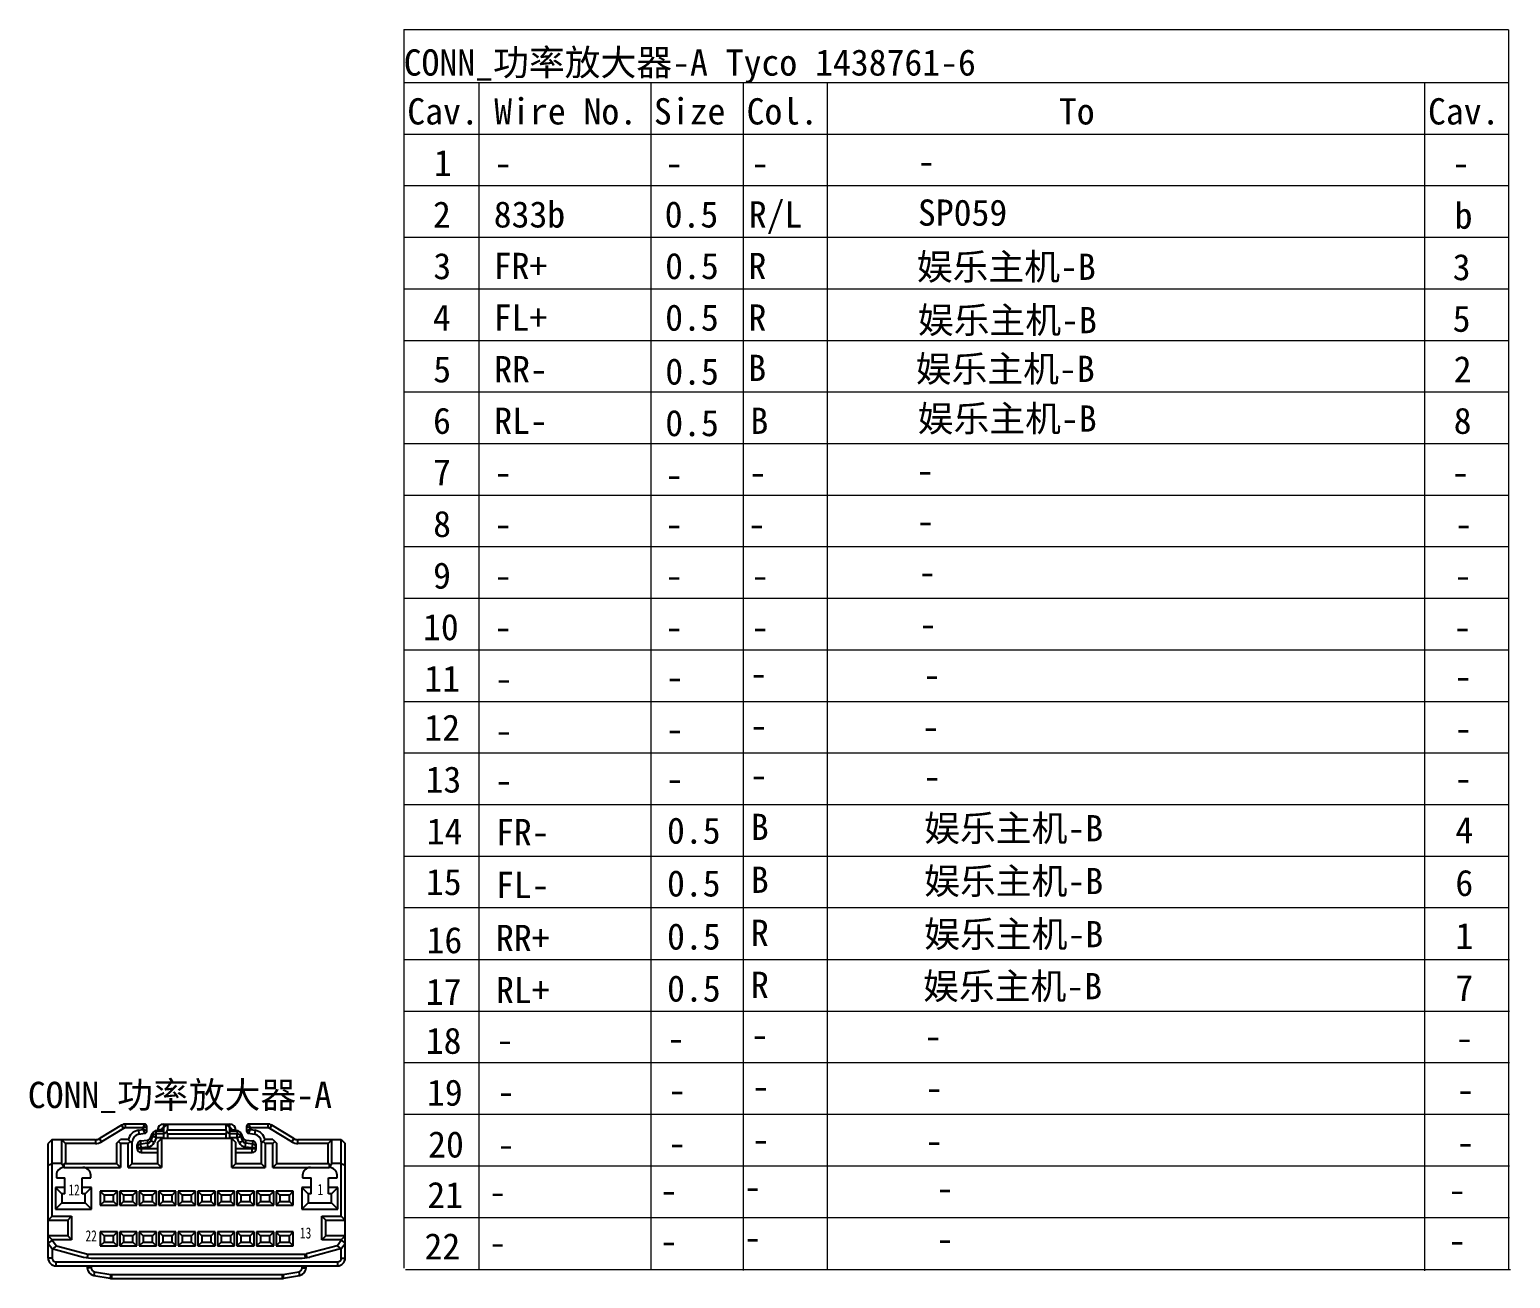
# Model space of a CAD drawing. Header units: millimetres. Extents: x 17 to 3784, y 12 to 1382.
# Drawn here: x 1658.1 to 1729.4, y 905.8 to 966 of the extents above; entities that cross this region are included whole.
import ezdxf

# ---------------------------------------------------------------- set-up
doc = ezdxf.new("R2010")
doc.units = ezdxf.units.MM
doc.styles.add('FangSong_GB2312_Style', font='simfang.ttf')
doc.styles.add('HZTXT', font='', dxfattribs={"width": 0.75})
doc.styles.get('HZTXT').set_extended_font_data('宋体')

msp = doc.modelspace()

# ---------------------------------------------------------------- linework, layer by layer
at = {"color": 7, "linetype": 'Continuous'}
for p, q in [((1662.71, 913.066), (1662.71, 913.254)), ((1663.622, 913.254), (1662.71, 913.254)), ((1663.622, 913.254), (1663.546, 913.066)), ((1664.724, 913.254), (1664.535, 913.066)), ((1664.535, 913.254), (1664.535, 912.557)), ((1664.535, 913.254), (1667.737, 913.254)), ((1664.724, 913.254), (1664.724, 912.951)), ((1667.549, 912.951), (1667.549, 913.254)), ((1667.549, 913.254), (1667.737, 913.066)), ((1667.737, 912.557), (1667.737, 913.254)), ((1669.563, 913.254), (1668.651, 913.254)), ((1668.726, 913.066), (1668.651, 913.254)), ((1669.563, 913.254), (1669.563, 913.066)), ((1662.515, 913.199), (1661.452, 912.555)), ((1661.549, 912.394), (1661.452, 912.555)), ((1662.612, 913.038), (1661.549, 912.394)), ((1662.515, 913.199), (1662.612, 913.038)), ((1663.546, 913.066), (1662.71, 913.066)), ((1663.327, 912.954), (1663.546, 912.984)), ((1663.327, 912.954), (1663.353, 912.767)), ((1663.353, 912.767), (1663.638, 912.807)), ((1663.546, 913.066), (1663.735, 913.141)), ((1663.546, 912.984), (1663.546, 913.066)), ((1663.546, 912.984), (1663.638, 912.807)), ((1663.735, 912.919), (1663.546, 912.984)), ((1663.735, 912.919), (1663.735, 913.141)), ((1663.918, 912.594), (1664.015, 912.82)), ((1664.015, 912.669), (1663.919, 912.444)), ((1663.92, 912.599), (1663.92, 912.448)), ((1664.014, 912.816), (1664.014, 912.665)), ((1664.188, 912.595), (1664.015, 912.669)), ((1664.188, 912.595), (1664.092, 912.37)), ((1664.185, 912.783), (1664.185, 912.934)), ((1664.188, 912.934), (1664.535, 912.934)), ((1664.188, 912.595), (1664.188, 912.783)), ((1664.535, 912.783), (1664.188, 912.783)), ((1664.535, 912.595), (1664.188, 912.595)), ((1664.253, 912.971), (1664.253, 912.934)), ((1664.441, 912.971), (1664.253, 912.971)), ((1664.253, 912.369), (1664.441, 912.557)), ((1664.441, 912.971), (1664.441, 912.934)), ((1664.441, 912.557), (1664.441, 911.163)), ((1667.831, 912.557), (1664.441, 912.557)), ((1664.684, 912.884), (1664.535, 912.768)), ((1667.549, 912.951), (1664.724, 912.951)), ((1664.724, 912.768), (1664.724, 912.557)), ((1667.549, 912.768), (1664.724, 912.768)), ((1667.549, 912.557), (1667.549, 912.768)), ((1667.589, 912.884), (1667.737, 912.768)), ((1667.737, 912.934), (1668.084, 912.934)), ((1668.084, 912.783), (1667.737, 912.783)), ((1668.084, 912.595), (1667.737, 912.595)), ((1667.831, 912.934), (1667.831, 912.971)), ((1667.831, 912.971), (1668.02, 912.971)), ((1667.831, 911.163), (1667.831, 912.557)), ((1667.831, 912.557), (1668.02, 912.369)), ((1668.02, 912.934), (1668.02, 912.971)), ((1668.084, 912.595), (1668.084, 912.783)), ((1668.084, 912.595), (1668.257, 912.669)), ((1668.181, 912.37), (1668.084, 912.595)), ((1668.088, 912.934), (1668.088, 912.783)), ((1668.257, 912.82), (1668.354, 912.594)), ((1668.354, 912.444), (1668.257, 912.669)), ((1668.259, 912.665), (1668.259, 912.816)), ((1668.352, 912.448), (1668.352, 912.599)), ((1668.538, 913.141), (1668.538, 912.919)), ((1668.538, 913.141), (1668.726, 913.066)), ((1668.726, 912.984), (1668.538, 912.919)), ((1668.635, 912.807), (1668.726, 912.984)), ((1668.635, 912.807), (1668.92, 912.767)), ((1668.726, 913.066), (1668.726, 912.984)), ((1669.563, 913.066), (1668.726, 913.066)), ((1668.726, 912.984), (1668.946, 912.954)), ((1668.946, 912.954), (1668.92, 912.767)), ((1669.66, 913.038), (1669.758, 913.199)), ((1670.723, 912.394), (1669.66, 913.038)), ((1670.821, 912.555), (1669.758, 913.199)), ((1670.821, 912.555), (1670.723, 912.394)), ((1659.167, 912.501), (1658.979, 912.312)), ((1658.979, 906.794), (1658.979, 912.312)), ((1659.167, 908.809), (1659.167, 912.501)), ((1659.167, 912.501), (1661.256, 912.501)), ((1659.619, 912.501), (1659.619, 911.352)), ((1659.619, 912.501), (1659.808, 912.312)), ((1659.808, 912.312), (1659.808, 911.352)), ((1661.256, 912.312), (1659.808, 912.312)), ((1661.256, 912.501), (1661.256, 912.312)), ((1662.275, 912.312), (1662.463, 912.501)), ((1662.275, 912.312), (1662.275, 911.352)), ((1662.369, 912.406), (1662.463, 912.312)), ((1662.84, 912.501), (1662.463, 912.501)), ((1662.463, 912.312), (1662.463, 911.163)), ((1662.84, 912.312), (1662.463, 912.312)), ((1662.84, 912.501), (1663.029, 912.312)), ((1662.934, 912.406), (1662.84, 912.312)), ((1662.84, 911.163), (1662.84, 912.312)), ((1662.947, 912.394), (1663.029, 912.394)), ((1663.029, 911.352), (1663.029, 912.394)), ((1663.273, 912.071), (1663.273, 912.25)), ((1663.462, 912.104), (1663.273, 912.104)), ((1663.273, 912.071), (1664.253, 912.071)), ((1663.437, 912.437), (1663.77, 912.482)), ((1663.769, 912.332), (1663.438, 912.29)), ((1663.462, 912.104), (1663.438, 912.29)), ((1663.44, 912.291), (1663.44, 912.437)), ((1663.792, 912.145), (1663.462, 912.104)), ((1663.462, 912.104), (1663.462, 911.883)), ((1663.462, 911.883), (1664.253, 911.883)), ((1663.792, 912.145), (1663.769, 912.332)), ((1663.771, 912.482), (1663.771, 912.332)), ((1664.092, 912.37), (1663.919, 912.444)), ((1664.253, 912.369), (1664.253, 911.352)), ((1668.02, 911.352), (1668.02, 912.369)), ((1668.02, 912.071), (1668.999, 912.071)), ((1668.02, 911.883), (1668.811, 911.883)), ((1668.181, 912.37), (1668.354, 912.444)), ((1668.48, 912.145), (1668.503, 912.332)), ((1668.811, 912.104), (1668.48, 912.145)), ((1668.501, 912.332), (1668.501, 912.482)), ((1668.502, 912.482), (1668.836, 912.437)), ((1668.834, 912.29), (1668.503, 912.332)), ((1668.811, 912.104), (1668.834, 912.29)), ((1668.811, 911.883), (1668.811, 912.104)), ((1668.811, 912.104), (1668.999, 912.104)), ((1668.833, 912.437), (1668.833, 912.291)), ((1668.999, 912.071), (1668.999, 912.25)), ((1669.244, 912.312), (1669.432, 912.501)), ((1669.244, 912.394), (1669.244, 911.352)), ((1669.326, 912.394), (1669.244, 912.394)), ((1669.338, 912.406), (1669.432, 912.312)), ((1669.809, 912.501), (1669.432, 912.501)), ((1669.432, 912.312), (1669.432, 911.163)), ((1669.809, 912.312), (1669.432, 912.312)), ((1669.809, 912.501), (1669.997, 912.312)), ((1669.903, 912.406), (1669.809, 912.312)), ((1669.809, 911.163), (1669.809, 912.312)), ((1669.997, 911.352), (1669.997, 912.312)), ((1671.016, 912.501), (1673.105, 912.501)), ((1671.016, 912.312), (1671.016, 912.501)), ((1672.465, 912.312), (1671.016, 912.312)), ((1672.653, 912.501), (1672.465, 912.312)), ((1672.465, 911.352), (1672.465, 912.312)), ((1672.653, 911.352), (1672.653, 912.501)), ((1673.105, 908.809), (1673.105, 912.501)), ((1673.105, 912.501), (1673.293, 912.312)), ((1673.293, 906.794), (1673.293, 912.312)), ((1658.979, 911.274), (1659.167, 911.352)), ((1659.619, 911.352), (1659.167, 911.352)), ((1659.753, 911.163), (1659.619, 911.352)), ((1659.751, 911.163), (1662.463, 911.163)), ((1659.753, 911.163), (1659.753, 911.352)), ((1659.753, 911.352), (1662.275, 911.352)), ((1662.275, 911.352), (1662.463, 911.163)), ((1663.029, 911.352), (1662.84, 911.163)), ((1662.84, 911.163), (1664.441, 911.163)), ((1663.029, 911.352), (1664.253, 911.352)), ((1664.253, 911.352), (1664.441, 911.163)), ((1667.831, 911.163), (1668.02, 911.352)), ((1667.831, 911.163), (1669.432, 911.163)), ((1668.02, 911.352), (1669.244, 911.352)), ((1669.244, 911.352), (1669.432, 911.163)), ((1669.997, 911.352), (1669.809, 911.163)), ((1669.809, 911.163), (1672.521, 911.163)), ((1669.997, 911.352), (1672.52, 911.352)), ((1672.52, 911.163), (1672.653, 911.352)), ((1672.52, 911.352), (1672.52, 911.163)), ((1673.105, 911.352), (1672.653, 911.352)), ((1673.105, 911.352), (1673.293, 911.274)), ((1659.375, 910.787), (1659.375, 910.655)), ((1659.375, 910.655), (1659.789, 910.655)), ((1659.789, 909.892), (1659.789, 910.655)), ((1660.618, 909.892), (1660.618, 910.655)), ((1660.618, 910.655), (1661.032, 910.655)), ((1661.032, 910.655), (1661.032, 910.787)), ((1671.24, 910.787), (1671.24, 910.655)), ((1671.24, 910.655), (1671.655, 910.655)), ((1671.655, 909.892), (1671.655, 910.655)), ((1672.484, 910.655), (1672.898, 910.655)), ((1672.484, 909.892), (1672.484, 910.655)), ((1672.898, 910.655), (1672.898, 910.787)), ((1659.337, 910.193), (1659.337, 909.157)), ((1659.638, 909.892), (1659.337, 910.193)), ((1659.789, 910.193), (1659.337, 910.193)), ((1659.638, 909.892), (1659.638, 909.459)), ((1659.789, 909.892), (1659.638, 909.892)), ((1661.07, 910.193), (1660.618, 910.193)), ((1660.768, 909.892), (1660.618, 909.892)), ((1660.768, 909.892), (1661.07, 910.193)), ((1660.768, 909.459), (1660.768, 909.892)), ((1661.07, 909.157), (1661.07, 910.193)), ((1661.484, 910.014), (1661.484, 909.336)), ((1661.672, 909.826), (1661.484, 910.014)), ((1662.313, 910.014), (1661.484, 910.014)), ((1661.672, 909.826), (1661.672, 909.525)), ((1662.124, 909.826), (1661.672, 909.826)), ((1662.124, 909.826), (1662.313, 910.014)), ((1662.124, 909.525), (1662.124, 909.826)), ((1662.313, 909.336), (1662.313, 910.014)), ((1662.426, 910.014), (1662.426, 909.336)), ((1662.614, 909.826), (1662.426, 910.014)), ((1663.255, 910.014), (1662.426, 910.014)), ((1662.614, 909.826), (1662.614, 909.525)), ((1663.066, 909.826), (1662.614, 909.826)), ((1663.066, 909.826), (1663.255, 910.014)), ((1663.066, 909.525), (1663.066, 909.826)), ((1663.255, 909.336), (1663.255, 910.014)), ((1663.368, 910.014), (1663.368, 909.336)), ((1663.556, 909.826), (1663.368, 910.014)), ((1664.196, 910.014), (1663.368, 910.014)), ((1663.556, 909.826), (1663.556, 909.525)), ((1664.008, 909.826), (1663.556, 909.826)), ((1664.008, 909.826), (1664.196, 910.014)), ((1664.008, 909.525), (1664.008, 909.826)), ((1664.196, 909.336), (1664.196, 910.014)), ((1664.309, 910.014), (1664.309, 909.336)), ((1664.498, 909.826), (1664.309, 910.014)), ((1665.138, 910.014), (1664.309, 910.014)), ((1664.498, 909.826), (1664.498, 909.525)), ((1664.95, 909.826), (1664.498, 909.826)), ((1664.95, 909.826), (1665.138, 910.014)), ((1664.95, 909.525), (1664.95, 909.826)), ((1665.138, 909.336), (1665.138, 910.014)), ((1665.251, 910.014), (1665.251, 909.336)), ((1665.439, 909.826), (1665.251, 910.014)), ((1666.08, 910.014), (1665.251, 910.014)), ((1665.439, 909.826), (1665.439, 909.525)), ((1665.891, 909.826), (1665.439, 909.826)), ((1665.891, 909.826), (1666.08, 910.014)), ((1665.891, 909.525), (1665.891, 909.826)), ((1666.08, 909.336), (1666.08, 910.014)), ((1666.193, 910.014), (1666.193, 909.336)), ((1667.021, 910.014), (1666.193, 910.014)), ((1666.381, 909.826), (1666.193, 910.014)), ((1666.381, 909.826), (1666.381, 909.525)), ((1666.833, 909.826), (1666.381, 909.826)), ((1666.833, 909.826), (1667.021, 910.014)), ((1666.833, 909.525), (1666.833, 909.826)), ((1667.021, 909.336), (1667.021, 910.014)), ((1667.963, 910.014), (1667.135, 910.014)), ((1667.135, 910.014), (1667.135, 909.336)), ((1667.323, 909.826), (1667.135, 910.014)), ((1667.775, 909.826), (1667.323, 909.826)), ((1667.323, 909.826), (1667.323, 909.525)), ((1667.775, 909.826), (1667.963, 910.014)), ((1667.775, 909.525), (1667.775, 909.826)), ((1667.963, 909.336), (1667.963, 910.014)), ((1668.905, 910.014), (1668.076, 910.014)), ((1668.076, 910.014), (1668.076, 909.336)), ((1668.265, 909.826), (1668.076, 910.014)), ((1668.717, 909.826), (1668.265, 909.826)), ((1668.265, 909.826), (1668.265, 909.525)), ((1668.717, 909.826), (1668.905, 910.014)), ((1668.717, 909.525), (1668.717, 909.826)), ((1668.905, 909.336), (1668.905, 910.014)), ((1669.847, 910.014), (1669.018, 910.014)), ((1669.206, 909.826), (1669.018, 910.014)), ((1669.018, 910.014), (1669.018, 909.336)), ((1669.658, 909.826), (1669.206, 909.826)), ((1669.206, 909.826), (1669.206, 909.525)), ((1669.658, 909.826), (1669.847, 910.014)), ((1669.658, 909.525), (1669.658, 909.826)), ((1669.847, 909.336), (1669.847, 910.014)), ((1670.788, 910.014), (1669.96, 910.014)), ((1670.148, 909.826), (1669.96, 910.014)), ((1669.96, 910.014), (1669.96, 909.336)), ((1670.6, 909.826), (1670.148, 909.826)), ((1670.148, 909.826), (1670.148, 909.525)), ((1670.6, 909.826), (1670.788, 910.014)), ((1670.6, 909.525), (1670.6, 909.826)), ((1670.788, 909.336), (1670.788, 910.014)), ((1671.655, 910.193), (1671.203, 910.193)), ((1671.504, 909.892), (1671.203, 910.193)), ((1671.203, 910.193), (1671.203, 909.157)), ((1671.655, 909.892), (1671.504, 909.892)), ((1671.504, 909.892), (1671.504, 909.459)), ((1672.936, 910.193), (1672.484, 910.193)), ((1672.634, 909.892), (1672.484, 909.892)), ((1672.634, 909.892), (1672.936, 910.193)), ((1672.634, 909.459), (1672.634, 909.892)), ((1672.936, 909.157), (1672.936, 910.193)), ((1659.638, 909.459), (1659.337, 909.157)), ((1659.337, 909.157), (1661.07, 909.157)), ((1659.638, 909.459), (1660.768, 909.459)), ((1660.768, 909.459), (1661.07, 909.157)), ((1661.672, 909.525), (1661.484, 909.336)), ((1661.484, 909.336), (1662.313, 909.336)), ((1661.672, 909.525), (1662.124, 909.525)), ((1662.124, 909.525), (1662.313, 909.336)), ((1662.614, 909.525), (1662.426, 909.336)), ((1662.426, 909.336), (1663.255, 909.336)), ((1662.614, 909.525), (1663.066, 909.525)), ((1663.066, 909.525), (1663.255, 909.336)), ((1663.556, 909.525), (1663.368, 909.336)), ((1663.368, 909.336), (1664.196, 909.336)), ((1663.556, 909.525), (1664.008, 909.525)), ((1664.008, 909.525), (1664.196, 909.336)), ((1664.498, 909.525), (1664.309, 909.336)), ((1664.309, 909.336), (1665.138, 909.336)), ((1664.498, 909.525), (1664.95, 909.525)), ((1664.95, 909.525), (1665.138, 909.336)), ((1665.439, 909.525), (1665.251, 909.336)), ((1665.251, 909.336), (1666.08, 909.336)), ((1665.439, 909.525), (1665.891, 909.525)), ((1665.891, 909.525), (1666.08, 909.336)), ((1666.381, 909.525), (1666.193, 909.336)), ((1666.193, 909.336), (1667.021, 909.336)), ((1666.381, 909.525), (1666.833, 909.525)), ((1666.833, 909.525), (1667.021, 909.336)), ((1667.323, 909.525), (1667.135, 909.336)), ((1667.135, 909.336), (1667.963, 909.336)), ((1667.323, 909.525), (1667.775, 909.525)), ((1667.775, 909.525), (1667.963, 909.336)), ((1668.265, 909.525), (1668.076, 909.336)), ((1668.076, 909.336), (1668.905, 909.336)), ((1668.265, 909.525), (1668.717, 909.525)), ((1668.717, 909.525), (1668.905, 909.336)), ((1669.206, 909.525), (1669.018, 909.336)), ((1669.018, 909.336), (1669.847, 909.336)), ((1669.206, 909.525), (1669.658, 909.525)), ((1669.658, 909.525), (1669.847, 909.336)), ((1670.148, 909.525), (1669.96, 909.336)), ((1669.96, 909.336), (1670.788, 909.336)), ((1670.148, 909.525), (1670.6, 909.525)), ((1670.6, 909.525), (1670.788, 909.336)), ((1671.504, 909.459), (1671.203, 909.157)), ((1671.203, 909.157), (1672.936, 909.157)), ((1671.504, 909.459), (1672.634, 909.459)), ((1672.634, 909.459), (1672.936, 909.157)), ((1658.979, 908.621), (1659.167, 908.809)), ((1658.979, 908.621), (1659.921, 908.621)), ((1659.167, 908.809), (1660.109, 908.809)), ((1659.921, 908.621), (1660.109, 908.809)), ((1659.921, 908.621), (1659.921, 907.867)), ((1660.109, 908.809), (1660.109, 907.679)), ((1672.163, 908.809), (1673.105, 908.809)), ((1672.352, 908.621), (1672.163, 908.809)), ((1672.163, 907.679), (1672.163, 908.809)), ((1672.352, 908.621), (1673.293, 908.621)), ((1672.352, 907.867), (1672.352, 908.621)), ((1673.293, 908.621), (1673.105, 908.809)), ((1658.979, 907.867), (1659.167, 907.679)), ((1659.921, 907.867), (1658.979, 907.867)), ((1659.167, 907.657), (1658.979, 907.513)), ((1659.167, 907.679), (1659.167, 907.657)), ((1660.109, 907.679), (1659.167, 907.679)), ((1659.167, 907.657), (1659.374, 907.387)), ((1659.921, 907.867), (1660.109, 907.679)), ((1661.484, 908.056), (1661.484, 907.377)), ((1661.672, 907.867), (1661.484, 908.056)), ((1662.313, 908.056), (1661.484, 908.056)), ((1661.672, 907.566), (1661.484, 907.377)), ((1661.672, 907.867), (1661.672, 907.566)), ((1662.124, 907.867), (1661.672, 907.867)), ((1661.672, 907.566), (1662.124, 907.566)), ((1662.124, 907.867), (1662.313, 908.056)), ((1662.124, 907.566), (1662.124, 907.867)), ((1662.124, 907.566), (1662.313, 907.377)), ((1662.313, 907.377), (1662.313, 908.056)), ((1662.426, 908.056), (1662.426, 907.377)), ((1662.614, 907.867), (1662.426, 908.056)), ((1663.255, 908.056), (1662.426, 908.056)), ((1662.614, 907.566), (1662.426, 907.377)), ((1662.614, 907.867), (1662.614, 907.566)), ((1663.066, 907.867), (1662.614, 907.867)), ((1662.614, 907.566), (1663.066, 907.566)), ((1663.066, 907.867), (1663.255, 908.056)), ((1663.066, 907.566), (1663.066, 907.867)), ((1663.066, 907.566), (1663.255, 907.377)), ((1663.255, 907.377), (1663.255, 908.056)), ((1663.368, 908.056), (1663.368, 907.377)), ((1663.556, 907.867), (1663.368, 908.056)), ((1664.196, 908.056), (1663.368, 908.056)), ((1663.556, 907.566), (1663.368, 907.377)), ((1663.556, 907.867), (1663.556, 907.566)), ((1664.008, 907.867), (1663.556, 907.867)), ((1663.556, 907.566), (1664.008, 907.566)), ((1664.008, 907.867), (1664.196, 908.056)), ((1664.008, 907.566), (1664.008, 907.867)), ((1664.008, 907.566), (1664.196, 907.377)), ((1664.196, 907.377), (1664.196, 908.056)), ((1664.498, 907.867), (1664.309, 908.056)), ((1664.309, 908.056), (1664.309, 907.377)), ((1665.138, 908.056), (1664.309, 908.056)), ((1664.498, 907.566), (1664.309, 907.377)), ((1664.498, 907.867), (1664.498, 907.566)), ((1664.95, 907.867), (1664.498, 907.867)), ((1664.498, 907.566), (1664.95, 907.566)), ((1664.95, 907.867), (1665.138, 908.056)), ((1664.95, 907.566), (1664.95, 907.867)), ((1664.95, 907.566), (1665.138, 907.377)), ((1665.138, 907.377), (1665.138, 908.056)), ((1665.439, 907.867), (1665.251, 908.056)), ((1666.08, 908.056), (1665.251, 908.056)), ((1665.251, 908.056), (1665.251, 907.377)), ((1665.439, 907.566), (1665.251, 907.377)), ((1665.891, 907.867), (1665.439, 907.867)), ((1665.439, 907.867), (1665.439, 907.566)), ((1665.439, 907.566), (1665.891, 907.566)), ((1665.891, 907.867), (1666.08, 908.056)), ((1665.891, 907.566), (1665.891, 907.867)), ((1665.891, 907.566), (1666.08, 907.377)), ((1666.08, 907.377), (1666.08, 908.056)), ((1667.021, 908.056), (1666.193, 908.056)), ((1666.381, 907.867), (1666.193, 908.056)), ((1666.193, 908.056), (1666.193, 907.377)), ((1666.381, 907.566), (1666.193, 907.377)), ((1666.833, 907.867), (1666.381, 907.867)), ((1666.381, 907.867), (1666.381, 907.566)), ((1666.381, 907.566), (1666.833, 907.566)), ((1666.833, 907.867), (1667.021, 908.056)), ((1666.833, 907.566), (1666.833, 907.867)), ((1666.833, 907.566), (1667.021, 907.377)), ((1667.021, 907.377), (1667.021, 908.056)), ((1667.963, 908.056), (1667.135, 908.056)), ((1667.323, 907.867), (1667.135, 908.056)), ((1667.135, 908.056), (1667.135, 907.377)), ((1667.323, 907.566), (1667.135, 907.377)), ((1667.775, 907.867), (1667.323, 907.867)), ((1667.323, 907.867), (1667.323, 907.566)), ((1667.323, 907.566), (1667.775, 907.566)), ((1667.775, 907.867), (1667.963, 908.056)), ((1667.775, 907.566), (1667.775, 907.867)), ((1667.775, 907.566), (1667.963, 907.377)), ((1667.963, 907.377), (1667.963, 908.056)), ((1668.905, 908.056), (1668.076, 908.056)), ((1668.265, 907.867), (1668.076, 908.056)), ((1668.076, 908.056), (1668.076, 907.377)), ((1668.265, 907.566), (1668.076, 907.377)), ((1668.717, 907.867), (1668.265, 907.867)), ((1668.265, 907.867), (1668.265, 907.566)), ((1668.265, 907.566), (1668.717, 907.566)), ((1668.717, 907.867), (1668.905, 908.056)), ((1668.717, 907.566), (1668.717, 907.867)), ((1668.717, 907.566), (1668.905, 907.377)), ((1668.905, 907.377), (1668.905, 908.056)), ((1669.847, 908.056), (1669.018, 908.056)), ((1669.206, 907.867), (1669.018, 908.056)), ((1669.018, 908.056), (1669.018, 907.377)), ((1669.206, 907.566), (1669.018, 907.377)), ((1669.658, 907.867), (1669.206, 907.867)), ((1669.206, 907.867), (1669.206, 907.566)), ((1669.206, 907.566), (1669.658, 907.566)), ((1669.658, 907.867), (1669.847, 908.056)), ((1669.658, 907.566), (1669.658, 907.867)), ((1669.658, 907.566), (1669.847, 907.377)), ((1669.847, 907.377), (1669.847, 908.056)), ((1670.788, 908.056), (1669.96, 908.056)), ((1670.148, 907.867), (1669.96, 908.056)), ((1669.96, 908.056), (1669.96, 907.377)), ((1670.148, 907.566), (1669.96, 907.377)), ((1670.6, 907.867), (1670.148, 907.867)), ((1670.148, 907.867), (1670.148, 907.566)), ((1670.148, 907.566), (1670.6, 907.566)), ((1670.6, 907.867), (1670.788, 908.056)), ((1670.6, 907.566), (1670.6, 907.867)), ((1670.6, 907.566), (1670.788, 907.377)), ((1670.788, 907.377), (1670.788, 908.056)), ((1672.352, 907.867), (1672.163, 907.679)), ((1673.105, 907.679), (1672.163, 907.679)), ((1673.293, 907.867), (1672.352, 907.867)), ((1672.898, 907.387), (1673.105, 907.657)), ((1673.293, 907.867), (1673.105, 907.679)), ((1673.105, 907.679), (1673.105, 907.657)), ((1673.105, 907.657), (1673.293, 907.513)), ((1659.161, 907.25), (1658.979, 907.487)), ((1659.161, 907.25), (1660.677, 906.843)), ((1659.167, 907.248), (1659.167, 906.794)), ((1659.374, 907.387), (1659.186, 907.243)), ((1659.374, 907.387), (1660.887, 906.982)), ((1660.677, 906.843), (1661.054, 906.794)), ((1660.887, 906.982), (1660.866, 906.818)), ((1660.887, 906.982), (1671.348, 906.982)), ((1661.484, 907.377), (1662.313, 907.377)), ((1662.426, 907.377), (1663.255, 907.377)), ((1663.368, 907.377), (1664.196, 907.377)), ((1664.309, 907.377), (1665.138, 907.377)), ((1665.251, 907.377), (1666.08, 907.377)), ((1666.193, 907.377), (1667.021, 907.377)), ((1667.135, 907.377), (1667.963, 907.377)), ((1668.076, 907.377), (1668.905, 907.377)), ((1669.018, 907.377), (1669.847, 907.377)), ((1669.96, 907.377), (1670.788, 907.377)), ((1671.218, 906.794), (1671.595, 906.843)), ((1671.348, 906.982), (1671.421, 906.991)), ((1671.371, 906.814), (1671.348, 906.982)), ((1672.898, 907.387), (1671.421, 906.991)), ((1671.443, 906.823), (1671.421, 906.991)), ((1673.112, 907.25), (1671.595, 906.843)), ((1672.898, 907.387), (1673.087, 907.243)), ((1673.105, 906.794), (1673.105, 907.248)), ((1673.293, 907.487), (1673.112, 907.25)), ((1659.167, 906.794), (1658.979, 906.794)), ((1659.356, 906.605), (1659.356, 906.417)), ((1659.356, 906.605), (1672.917, 906.605)), ((1659.356, 906.417), (1672.917, 906.417)), ((1660.863, 906.417), (1660.863, 906.322)), ((1661.051, 906.322), (1660.863, 906.322)), ((1661.051, 906.417), (1661.051, 906.322)), ((1661.054, 906.794), (1671.218, 906.794)), ((1661.208, 906.136), (1661.177, 905.95)), ((1661.208, 906.136), (1661.993, 906.005)), ((1670.28, 906.005), (1671.064, 906.136)), ((1671.064, 906.136), (1671.095, 905.95)), ((1671.222, 906.322), (1671.222, 906.417)), ((1671.222, 906.322), (1671.41, 906.322)), ((1671.41, 906.322), (1671.41, 906.417)), ((1672.917, 906.605), (1672.917, 906.417)), ((1673.105, 906.794), (1673.293, 906.794)), ((1661.177, 905.95), (1661.962, 905.819)), ((1661.993, 906.005), (1661.962, 905.819)), ((1662.024, 906.003), (1662.024, 905.814)), ((1662.024, 906.003), (1670.249, 906.003)), ((1662.024, 905.814), (1670.249, 905.814)), ((1670.249, 906.003), (1670.249, 905.814)), ((1670.28, 906.005), (1670.311, 905.819)), ((1670.311, 905.819), (1671.095, 905.95))]:
    msp.add_line(p, q, dxfattribs=at)
at = {"color": 7, "linetype": 'Continuous', "lineweight": 13}
for points in [[(1676.11, 966.002), (1729.347, 966.002)], [(1676.11, 966.002), (1676.11, 906.305)], [(1729.338, 965.987), (1729.338, 906.27)], [(1676.11, 963.452), (1729.347, 963.452)], [(1679.734, 963.412), (1679.734, 906.252)], [(1688.013, 963.452), (1688.013, 906.252)], [(1692.461, 963.452), (1692.461, 906.2)], [(1696.516, 963.452), (1696.516, 906.252)], [(1725.292, 963.452), (1725.292, 906.186)], [(1676.11, 960.966), (1729.347, 960.966)], [(1676.11, 958.481), (1729.347, 958.481)], [(1676.11, 955.995), (1729.347, 955.995)], [(1676.11, 953.51), (1729.347, 953.51)], [(1676.11, 951.024), (1729.347, 951.024)], [(1676.11, 948.539), (1729.347, 948.539)], [(1676.11, 946.053), (1729.347, 946.053)], [(1676.11, 943.567), (1729.347, 943.567)], [(1676.11, 941.082), (1729.347, 941.082)], [(1676.11, 938.596), (1729.347, 938.596)], [(1676.11, 936.111), (1729.347, 936.111)], [(1676.11, 933.625), (1729.347, 933.625)], [(1676.11, 931.14), (1729.347, 931.14)], [(1676.11, 928.654), (1729.347, 928.654)], [(1676.111, 926.17), (1729.348, 926.17)], [(1676.116, 923.695), (1729.353, 923.695)], [(1676.152, 921.183), (1729.388, 921.183)], [(1676.152, 918.698), (1729.388, 918.698)], [(1676.152, 916.212), (1729.388, 916.212)], [(1676.152, 913.727), (1729.388, 913.727)], [(1676.152, 911.242), (1729.389, 911.242)], [(1676.16, 908.754), (1729.396, 908.754)], [(1676.195, 906.243), (1729.432, 906.243)]]:
    msp.add_lwpolyline(points, dxfattribs=at)
at = {"color": 7, "linetype": 'Continuous'}
for centre, radius, start, end in [((1662.71, 912.877), 0.377, 90, 121.2184), ((1663.622, 913.141), 0.113, 0, 90), ((1664.535, 912.971), 0.283, 90, 180), ((1667.737, 912.971), 0.283, 0, 90), ((1668.651, 913.141), 0.113, 90, 180), ((1669.563, 912.877), 0.377, 58.7816, 90), ((1661.256, 912.877), 0.377, 270, 301.2184), ((1662.71, 912.877), 0.188, 90, 121.2184), ((1663.405, 912.394), 0.565, 98, 170.01516), ((1663.405, 912.394), 0.377, 98, 180), ((1663.622, 912.919), 0.113, 278, 0), ((1663.745, 912.668), 0.188, 277.64748, 336.7271), ((1664.188, 912.745), 0.188, 90, 156.7271), ((1664.188, 912.595), 0.188, 90, 156.7271), ((1664.535, 912.971), 0.0942, 90, 180), ((1667.737, 912.971), 0.0942, 0, 90), ((1668.084, 912.745), 0.188, 23.2729, 90), ((1668.084, 912.595), 0.188, 23.2729, 90), ((1668.527, 912.668), 0.188, 203.2729, 262.35252), ((1668.651, 912.919), 0.113, 180, 262), ((1668.867, 912.394), 0.377, 0, 82), ((1668.867, 912.394), 0.565, 9.98484, 82), ((1669.563, 912.877), 0.188, 58.7816, 90), ((1671.016, 912.877), 0.377, 238.7816, 270), ((1661.256, 912.877), 0.565, 270, 301.2184), ((1663.462, 912.25), 0.188, 97.64748, 180), ((1663.462, 912.104), 0.188, 97.12502, 180), ((1663.462, 912.071), 0.188, 180, 270), ((1663.746, 912.519), 0.188, 277.12502, 336.7271), ((1663.746, 912.519), 0.377, 277.12502, 336.7271), ((1668.527, 912.519), 0.377, 203.2729, 262.87498), ((1668.527, 912.519), 0.188, 203.2729, 262.87498), ((1668.811, 912.071), 0.188, 270, 360), ((1668.811, 912.104), 0.188, 0, 82.87498), ((1668.811, 912.25), 0.188, 0, 82.35252), ((1671.016, 912.877), 0.565, 238.7816, 270), ((1659.751, 910.787), 0.377, 90, 180), ((1660.655, 910.787), 0.377, 0, 89.99999), ((1671.617, 910.787), 0.377, 90.00001, 180), ((1672.521, 910.787), 0.377, 0, 90), ((1659.356, 906.794), 0.377, 180, 270), ((1659.356, 906.794), 0.188, 180, 270), ((1661.239, 906.322), 0.377, 180, 260.53768), ((1661.239, 906.322), 0.188, 180, 260.53768), ((1671.033, 906.322), 0.188, 279.46232, 0), ((1671.033, 906.322), 0.377, 279.46232, 0), ((1672.917, 906.794), 0.377, 270, 0), ((1672.917, 906.794), 0.188, 270, 0), ((1662.024, 906.191), 0.377, 260.53768, 270), ((1662.024, 906.191), 0.188, 260.53768, 270), ((1670.249, 906.191), 0.188, 270, 279.46232), ((1670.249, 906.191), 0.377, 270, 279.46232)]:
    msp.add_arc(centre, radius, start, end, dxfattribs=at)
for centre, major_axis, ratio, start_param, end_param in [((1664.535, 912.768), (0.187, 0.187), 0.123106, -0.785398, -0.122489), ((1664.535, 912.768), (0, 0.188), 1, -1.570796, -0.907887), ((1667.737, 912.768), (0.187, -0.187), 0.123106, -3.019103, -2.356194), ((1667.737, 912.768), (0, 0.188), 1, 0.907887, 1.570796)]:
    msp.add_ellipse(centre, major_axis=major_axis, ratio=ratio, start_param=start_param, end_param=end_param, dxfattribs=at)

# ---------------------------------------------------------------- texts
at = {"color": 7, "linetype": 'Continuous', "style": 'FangSong_GB2312_Style'}
for s, height, p in [('CONN_功率放大器-A Tyco 1438761-6', 1.26546, (1676.11, 963.785)), ('Cav.', 1.2655, (1676.283, 961.43)), ('Wire No.', 1.2655, (1680.472, 961.43)), ('Size', 1.2655, (1688.165, 961.43)), ('Col.', 1.2655, (1692.633, 961.43)), ('To', 1.2655, (1707.68, 961.43)), ('Cav.', 1.2655, (1725.464, 961.43)), ('1', 1.265, (1677.567, 958.944)), ('-', 1.265, (1680.472, 958.944)), ('-', 1.265, (1688.709, 958.944)), ('-', 1.265, (1692.85, 958.944)), ('-', 1.265, (1700.862, 959.019)), ('-', 1.265, (1726.623, 958.944)), ('2', 1.265, (1677.519, 956.459)), ('833b', 1.2655, (1680.448, 956.463)), ('0.5', 1.2655, (1688.685, 956.463)), ('R/L', 1.2655, (1692.736, 956.463)), ('SP059', 1.2655, (1700.886, 956.55)), ('b', 1.265, (1726.747, 956.408)), ('娱乐主机-B', 1.2655, (1700.828, 953.94)), ('3', 1.265, (1677.537, 953.973)), ('FR+', 1.2655, (1680.448, 953.978)), ('0.5', 1.2655, (1688.709, 953.978)), ('R', 1.265, (1692.721, 953.978)), ('3', 1.265, (1726.651, 953.923)), ('4', 1.265, (1677.515, 951.488)), ('FL+', 1.2655, (1680.448, 951.492)), ('0.5', 1.2655, (1688.709, 951.492)), ('R', 1.265, (1692.721, 951.492)), ('娱乐主机-B', 1.2655, (1700.88, 951.37)), ('5', 1.265, (1726.651, 951.437)), ('B', 1.265, (1692.712, 949.067)), ('娱乐主机-B', 1.2655, (1700.778, 949.021)), ('5', 1.265, (1677.533, 949.002)), ('RR-', 1.2655, (1680.472, 949.002)), ('0.5', 1.2655, (1688.714, 948.893)), ('2', 1.265, (1726.7, 949.002)), ('6', 1.265, (1677.526, 946.517)), ('RL-', 1.2655, (1680.472, 946.517)), ('0.5', 1.2655, (1688.714, 946.408)), ('B', 1.265, (1692.817, 946.517)), ('娱乐主机-B', 1.2655, (1700.872, 946.625)), ('8', 1.265, (1726.7, 946.517)), ('7', 1.265, (1677.526, 944.031)), ('-', 1.265, (1700.81, 944.132)), ('-', 1.265, (1680.472, 944.031)), ('-', 1.265, (1688.714, 943.922)), ('-', 1.265, (1692.746, 944.031)), ('-', 1.265, (1726.601, 944.031)), ('8', 1.265, (1677.53, 941.545)), ('-', 1.265, (1680.472, 941.545)), ('-', 1.265, (1688.709, 941.545)), ('-', 1.265, (1692.692, 941.545)), ('-', 1.265, (1700.817, 941.691)), ('-', 1.265, (1726.748, 941.545)), ('9', 1.265, (1677.526, 939.06)), ('-', 1.265, (1700.911, 939.225)), ('-', 1.265, (1680.472, 939.06)), ('-', 1.265, (1688.709, 939.06)), ('-', 1.265, (1692.858, 939.06)), ('-', 1.265, (1726.719, 939.06)), ('10', 1.2655, (1677.04, 936.574)), ('-', 1.265, (1680.472, 936.574)), ('-', 1.265, (1688.709, 936.574)), ('-', 1.265, (1692.854, 936.574)), ('-', 1.265, (1700.941, 936.727)), ('-', 1.265, (1726.696, 936.574)), ('11', 1.2655, (1677.105, 934.089)), ('-', 1.265, (1680.501, 934.098)), ('-', 1.265, (1688.745, 934.172)), ('-', 1.265, (1692.783, 934.349)), ('-', 1.265, (1701.133, 934.285)), ('-', 1.265, (1726.729, 934.196)), ('12', 1.2655, (1677.104, 931.725)), ('-', 1.265, (1680.504, 931.591)), ('-', 1.265, (1688.748, 931.664)), ('-', 1.265, (1692.787, 931.841)), ('-', 1.265, (1701.078, 931.778)), ('-', 1.265, (1726.732, 931.689)), ('13', 1.2655, (1677.162, 929.227)), ('-', 1.265, (1680.504, 929.191)), ('-', 1.265, (1688.748, 929.264)), ('-', 1.265, (1692.787, 929.441)), ('-', 1.265, (1701.137, 929.378)), ('-', 1.265, (1726.732, 929.289)), ('B', 1.265, (1692.836, 926.943)), ('娱乐主机-B', 1.2655, (1701.186, 926.88)), ('14', 1.2655, (1677.219, 926.729)), ('FR-', 1.2655, (1680.553, 926.693)), ('0.5', 1.2655, (1688.797, 926.766)), ('4', 1.265, (1726.781, 926.791)), ('15', 1.2655, (1677.181, 924.292)), ('FL-', 1.2655, (1680.553, 924.146)), ('0.5', 1.2655, (1688.797, 924.22)), ('B', 1.265, (1692.836, 924.396)), ('娱乐主机-B', 1.2655, (1701.186, 924.333)), ('6', 1.265, (1726.781, 924.244)), ('娱乐主机-B', 1.2655, (1701.187, 921.775)), ('16', 1.2655, (1677.212, 921.485)), ('RR+', 1.2655, (1680.555, 921.589)), ('0.5', 1.2655, (1688.799, 921.662)), ('R', 1.265, (1692.837, 921.839)), ('1', 1.265, (1726.783, 921.687)), ('0.5', 1.2655, (1688.802, 919.155)), ('R', 1.265, (1692.841, 919.332)), ('娱乐主机-B', 1.2655, (1701.132, 919.268)), ('7', 1.265, (1726.786, 919.179)), ('17', 1.2655, (1677.173, 918.999)), ('RL+', 1.2655, (1680.558, 919.081)), ('18', 1.2655, (1677.173, 916.636)), ('-', 1.265, (1680.558, 916.681)), ('-', 1.265, (1688.802, 916.755)), ('-', 1.265, (1692.841, 916.932)), ('-', 1.265, (1701.191, 916.868)), ('-', 1.265, (1726.786, 916.779)), ('19', 1.2655, (1677.23, 914.138)), ('-', 1.265, (1680.607, 914.183)), ('-', 1.265, (1688.851, 914.257)), ('-', 1.265, (1692.89, 914.434)), ('-', 1.265, (1701.24, 914.37)), ('-', 1.265, (1726.835, 914.281)), ('20', 1.2655, (1677.287, 911.64)), ('-', 1.265, (1680.607, 911.636)), ('-', 1.265, (1688.851, 911.71)), ('-', 1.265, (1692.89, 911.887)), ('-', 1.265, (1701.24, 911.823)), ('-', 1.265, (1726.835, 911.735)), ('21', 1.2655, (1677.249, 909.202)), ('-', 1.265, (1680.209, 909.354)), ('-', 1.265, (1688.453, 909.427)), ('-', 1.265, (1692.492, 909.604)), ('-', 1.265, (1701.762, 909.541)), ('-', 1.265, (1726.437, 909.452)), ('22', 1.2655, (1677.113, 906.728)), ('-', 1.265, (1688.453, 906.988)), ('-', 1.265, (1692.492, 907.165)), ('-', 1.265, (1701.762, 907.101)), ('-', 1.265, (1726.437, 907.013)), ('-', 1.265, (1680.209, 906.914))]:
    msp.add_text(s, height=height, dxfattribs=at).set_placement(p)
at = {"color": 0, "linetype": 'Continuous', "style": 'FangSong_GB2312_Style'}
msp.add_text('CONN_功率放大器-A', height=1.26546, dxfattribs=at).set_placement((1658, 914.025))
at = {"color": 0, "style": 'HZTXT', "width": 0.75}
for s, p in [('12', (1659.956, 909.811)), ('1', (1671.954, 909.834)), ('13', (1671.113, 907.738)), ('22', (1660.781, 907.599))]:
    msp.add_text(s, height=0.534, dxfattribs=at).set_placement(p)

doc.saveas('drawing.dxf')
